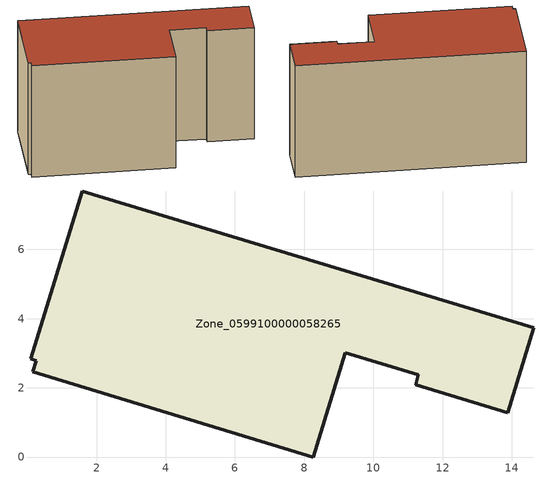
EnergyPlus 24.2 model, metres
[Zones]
Zone_0599100000058265
 floor ground (C_G): 14.63,3.74 13.88,1.28 11.22,2.09 11.3,2.38 9.19,3.02 8.27,0 0.16,2.46 0.26,2.78 0.1,2.84 1.59,7.69 z0
 wall outside (C_F): 13.88,1.28 14.63,3.74 1.59,7.69 0.1,2.84 0.26,2.78 0.16,2.46 8.27,0 9.19,3.02 11.3,2.38 11.22,2.09 13.88,1.28 z0:7.46
 roof outside (C_R): 0.26,2.78 0.16,2.46 8.27,0 9.19,3.02 11.3,2.38 11.22,2.09 13.88,1.28 14.63,3.74 1.59,7.69 0.1,2.84 z7.46
[BUILDING]
Pand.0599100000058265: North Axis=0; Terrain=City; Loads Convergence Tolerance Value=0.04; Temperature Convergence Tolerance Value=0.4; Solar Distribution=FullExterior; Maximum Number of Warmup Days=25; Minimum Number of Warmup Days=1
[Site:Location]
Rotterdam.The.Hague.AP_ZH_NLD Design_Conditions: Latitude=51.96; Longitude=4.45; Time Zone=1; Elevation=-4.5
[SITE:GROUNDTEMPERATURE:BUILDINGSURFACE]
18, 18, 18, 18, 18, 18, 18, 18, 18, 18, 18, 18
[MATERIAL] Thermal Absorptance=0.9; Solar Absorptance=0.7; Visible Absorptance=0.7
Name | Roughness | Thickness | Conductivity | Density | Specific Heat
G.TI.1975-1991 | MediumSmooth | 0.15 | 0.288461 | 540 | 1210
F.TI.1975-1991 | Rough | 0.3 | 0.230769 | 1920 | 840
R.TI.1975-1991 | MediumRough | 0.2 | 0.153846 | 1500 | 1000
[CONSTRUCTION]
C_G: G.TI.1975-1991
C_F: F.TI.1975-1991
C_R: R.TI.1975-1991
[ZONE]
Zone_0599100000058265: Type=1; Multiplier=1; Ceiling Height=Autocalculate; Volume=Autocalculate; Floor Area=autocalculate; Part of Total Floor Area=Yes
[ZONEINFILTRATION:DESIGNFLOWRATE]
Infil_Zone_0599100000058265: Zone or ZoneList or Space or SpaceList=Zone_0599100000058265; Schedule=AlwaysOn; Design Flow Rate Calculation Method=Flow/Area; Flow Rate per Floor Area=0.003; Constant Term Coefficient=1; Temperature Term Coefficient=0; Velocity Term Coefficient=0; Velocity Squared Term Coefficient=0
[HVACTEMPLATE:ZONE:IDEALLOADSAIRSYSTEM]
Zone_0599100000058265: Maximum Heating Supply Air Temperature=50; Minimum Cooling Supply Air Temperature=13; Maximum Heating Supply Air Humidity Ratio=0.0156; Minimum Cooling Supply Air Humidity Ratio=0.0077; Heating Limit=NoLimit; Cooling Limit=NoLimit; Dehumidification Control Type=ConstantSensibleHeatRatio; Cooling Sensible Heat Ratio=0.7; Dehumidification Setpoint=60; Humidification Control Type=None; Humidification Setpoint=30; Outdoor Air Method=None; Outdoor Air Flow Rate per Person=0.00944; Outdoor Air Flow Rate per Zone Floor Area=0; Outdoor Air Flow Rate per Zone=0; Demand Controlled Ventilation Type=None; Outdoor Air Economizer Type=NoEconomizer; Heat Recovery Type=None; Sensible Heat Recovery Effectiveness=0.7; Latent Heat Recovery Effectiveness=0.65
[ZONECONTROL:THERMOSTAT]
ThermostatControl_Zone_0599100000058265: Zone or ZoneList=Zone_0599100000058265; Control Type Schedule=DualSetpointControlType; Control 1=Thermostat_Zone_0599100000058265; Temperature Difference Between Cutout And Setpoint=0
[THERMOSTATSETPOINT:DUALSETPOINT]
Thermostat_Zone_0599100000058265: Heating Setpoint Temperature Schedule=HeatingSetpoint_Zone_0599100000058265; Cooling Setpoint Temperature Schedule=CoolingSetpoint_Zone_0599100000058265
[SCHEDULE:COMPACT]
HeatingSetpoint_Zone_0599100000058265: Through: 12/31, For: AllDays, Until: 24:00, 21
CoolingSetpoint_Zone_0599100000058265: Through: 12/31, For: AllDays, Until: 24:00, 24
DualSetpointControlType: Through: 12/31, For: AllDays, Until: 24:00, 4
AlwaysOn: Through: 12/31, For: AllDays, Until: 24:00, 1
